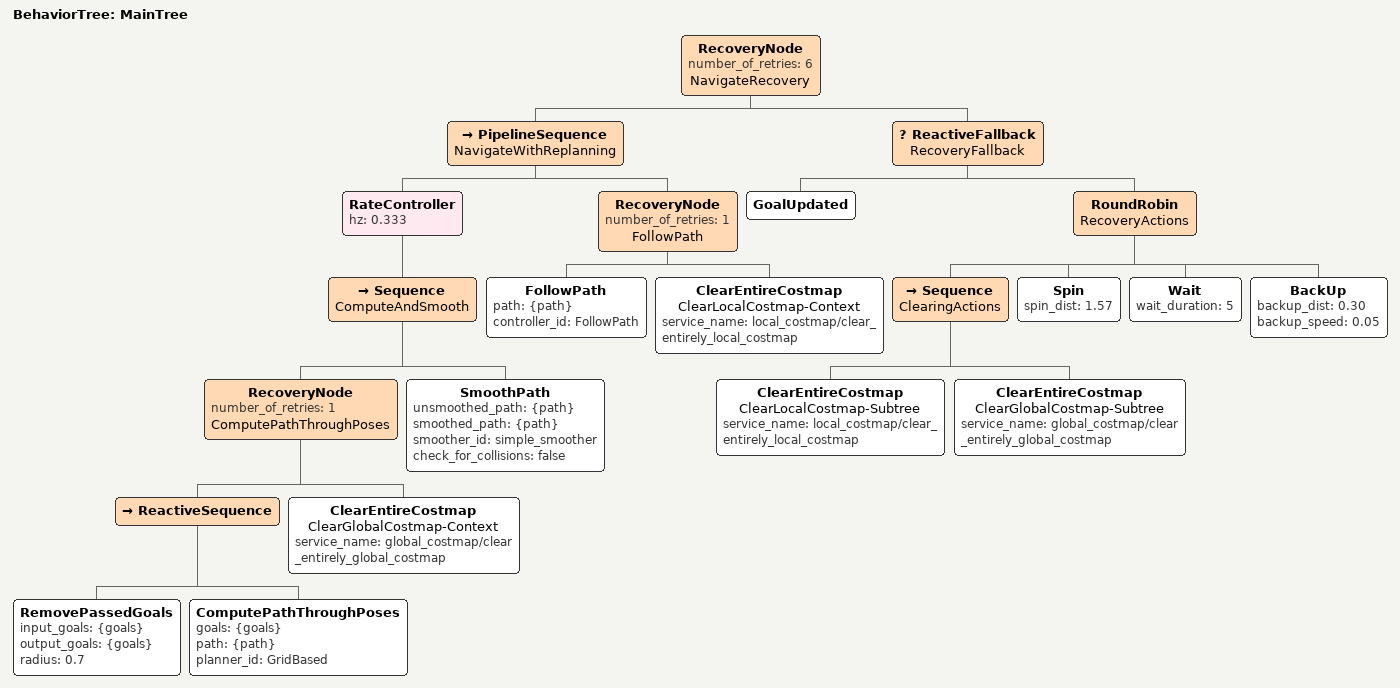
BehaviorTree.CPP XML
<root main_tree_to_execute="MainTree">
  <BehaviorTree ID="MainTree">
    <RecoveryNode number_of_retries="6" name="NavigateRecovery">
      <PipelineSequence name="NavigateWithReplanning">

        <!-- Replanning 블록: RateController는 자식 1개만 허용 -->
        <RateController hz="0.333">
          <!-- ✅ 유일한 자식으로 Sequence 배치 -->
          <Sequence name="ComputeAndSmooth">

            <!-- RecoveryNode는 자식 2개(작업 + 복구)만 허용 -->
            <RecoveryNode number_of_retries="1" name="ComputePathThroughPoses">
              <ReactiveSequence>
                <RemovePassedGoals input_goals="{goals}" output_goals="{goals}" radius="0.7"/>
                <ComputePathThroughPoses goals="{goals}" path="{path}" planner_id="GridBased"/>
              </ReactiveSequence>
              <ClearEntireCostmap name="ClearGlobalCostmap-Context"
                                  service_name="global_costmap/clear_entirely_global_costmap"/>
            </RecoveryNode>

            <!-- ✅ 스무더는 RecoveryNode '밖'에서, 바로 뒤에 붙인다 -->
            <SmoothPath unsmoothed_path="{path}" smoothed_path="{path}"
                        smoother_id="simple_smoother"
                        check_for_collisions="false"/>
          </Sequence>
        </RateController>

        <!-- 경로 추종 + 로컬 복구 -->
        <RecoveryNode number_of_retries="1" name="FollowPath">
          <FollowPath
      		path="{path}"
      		controller_id="FollowPath"/>
          <ClearEntireCostmap name="ClearLocalCostmap-Context"
                              service_name="local_costmap/clear_entirely_local_costmap"/>
        </RecoveryNode>

      </PipelineSequence>

      <!-- 전역 리커버리 루프 -->
      <ReactiveFallback name="RecoveryFallback">
        <GoalUpdated/>
        <RoundRobin name="RecoveryActions">
          <Sequence name="ClearingActions">
            <ClearEntireCostmap name="ClearLocalCostmap-Subtree"
                                service_name="local_costmap/clear_entirely_local_costmap"/>
            <ClearEntireCostmap name="ClearGlobalCostmap-Subtree"
                                service_name="global_costmap/clear_entirely_global_costmap"/>
          </Sequence>
          <Spin spin_dist="1.57"/>
          <Wait wait_duration="5"/>
          <BackUp backup_dist="0.30" backup_speed="0.05"/>
        </RoundRobin>
      </ReactiveFallback>
    </RecoveryNode>
  </BehaviorTree>
</root>
